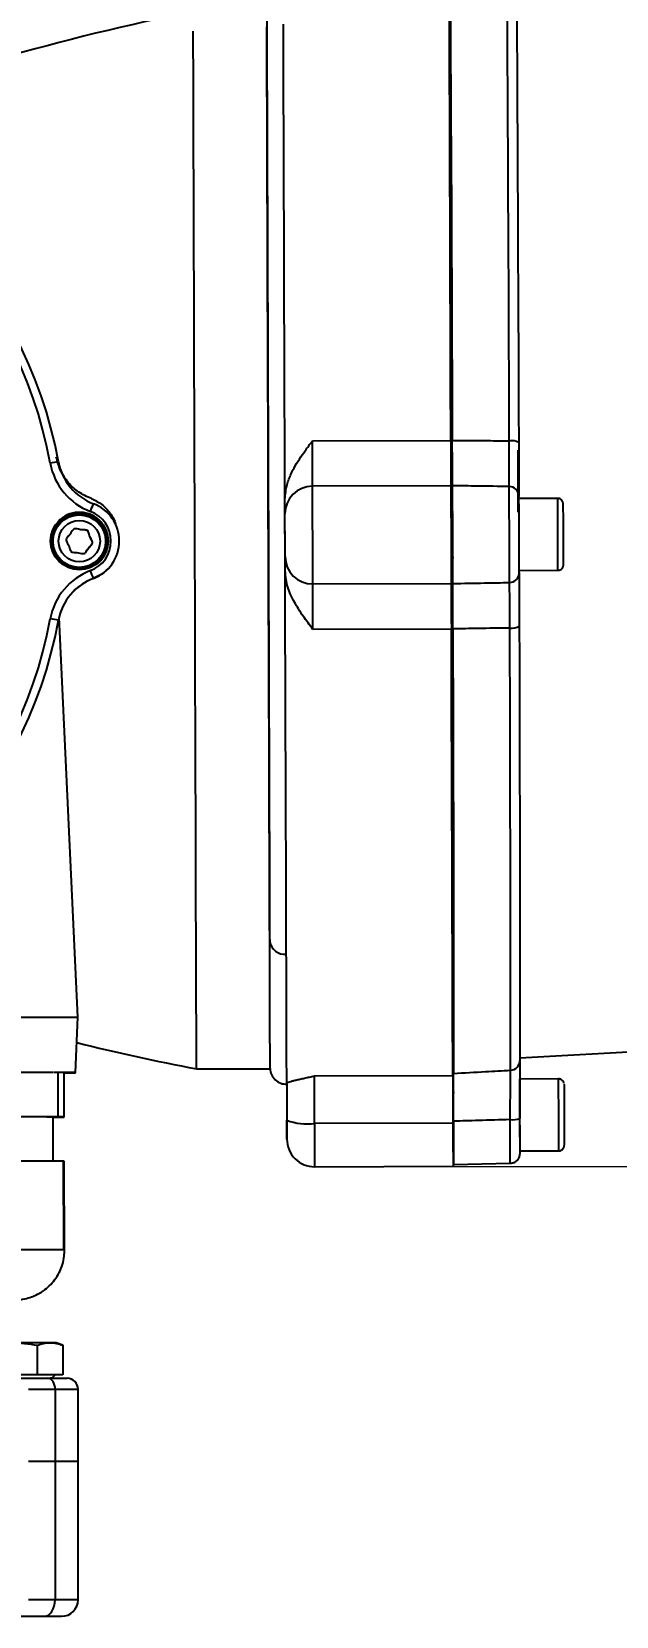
# Model space of a CAD drawing. Header units: millimetres. Extents: x 2301 to 4250, y 838 to 2217.
# Drawn here: x 3677.6 to 3783.2, y 1747 to 2033.2 of the extents above; entities that cross this region are included whole.
import ezdxf

# ---------------------------------------------------------------- set-up
doc = ezdxf.new("R2010")
doc.units = ezdxf.units.MM
doc.layers.add('标注', color=3, linetype='Continuous', lineweight=13)
doc.styles.add('SLDTEXTSTYLE1', font='txt.shx', dxfattribs={"width": 0.7, "bigfont": 'gbcbig.shx'})
doc.dimstyles.new('SLDDIMSTYLE12$0', dxfattribs={"dimtxt": 12, "dimasz": 10, "dimexe": 0, "dimexo": 0.0625, "dimgap": 0.875, "dimtad": 1, "dimdec": 1, "dimlfac": 1.8, "dimrnd": 1e-09, "dimzin": 12, "dimdsep": 46, "dimtxsty": 'SLDTEXTSTYLE1', "dimcen": 0.09, "dimdle": 8.16, "dimclrd": 3, "dimclre": 3, "dimadec": 0, "dimazin": 3, "dimtfac": 1, "dimtdec": 1, "dimtofl": 0, "dimtmove": 0, "dimatfit": 3, "dimfxl": 0, "dimfrac": 2, "dimtolj": 1, "dimlwd": 5, "dimlwe": 5, "dimarcsym": 0})

# ---------------------------------------------------------------- blocks, each defined once
blk = doc.blocks.new('*D60')
at = {"layer": 'Defpoints', "color": 0, "transparency": 16777216}
for p in [(3763.37, 2056.24), (3753.74, 1828.21), (3955.17, 1828.21)]:
    blk.add_point(p, dxfattribs=at)
at = {"layer": '标注', "color": 3, "lineweight": 5, "transparency": 16777216}
blk.add_line((3763.43, 2056.24), (3955.17, 2056.24), dxfattribs=at)
at = {"layer": '标注', "color": 3, "linetype": 'Continuous', "lineweight": 5, "transparency": 16777216}
for p, q in [((3955.17, 2046.24), (3955.17, 1838.21)), ((3753.81, 1828.21), (3955.17, 1828.21))]:
    blk.add_line(p, q, dxfattribs=at)
at = {"layer": '标注', "color": 3, "transparency": 16777216}
for points in [[(3953.51, 2046.24), (3956.84, 2046.24), (3955.17, 2056.24)], [(3953.51, 1838.21), (3956.84, 1838.21), (3955.17, 1828.21)]]:
    blk.add_solid(points, dxfattribs=at)
at = {"layer": '标注', "color": 0, "transparency": 16777216, "insert": (3949.3, 1942.22), "char_height": 10, "attachment_point": 5, "rotation": 90, "style": 'SLDTEXTSTYLE1'}
blk.add_mtext('\\A1;230', dxfattribs=at)

msp = doc.modelspace()

# ---------------------------------------------------------------- linework, layer by layer
at = {"color": 7, "linetype": 'Continuous', "lineweight": 25}
for p, q in [((3728.331, 1959.298), (3753.331, 1959.376)), ((3765.526, 1946.398), (3765.491, 1957.633)), ((3753.357, 1951.192), (3728.357, 1951.113)), ((3772.653, 1948.921), (3765.657, 1948.899)), ((3753.664, 1946.361), (3753.372, 1946.36)), ((3684.437, 1942.291), (3684.103, 1941.915)), ((3684.441, 1942.288), (3684.444, 1942.291)), ((3688.007, 1940.086), (3688.004, 1940.082)), ((3688.285, 1940.411), (3688.046, 1940.052)), ((3753.397, 1938.36), (3753.689, 1938.361)), ((3691.546, 1936.338), (3691.57, 1936.363)), ((3765.698, 1935.899), (3772.694, 1935.921)), ((3688.774, 1934.466), (3688.751, 1934.441)), ((3728.412, 1933.455), (3753.412, 1933.533)), ((3685.943, 1855.184), (3682.561, 1927.417)), ((3753.438, 1925.317), (3728.438, 1925.238)), ((3685.538, 1845.182), (3685.943, 1855.184)), ((3765.823, 1847.872), (3917.019, 1856.273)), ((3681.43, 1845.193), (3664.533, 1845.158)), ((3682.386, 1845.195), (3681.55, 1845.193)), ((3682.412, 1837.195), (3682.386, 1845.195)), ((3683.485, 1837.195), (3683.46, 1845.195)), ((3707.393, 1845.857), (3720.688, 1845.898)), ((3728.692, 1844.593), (3753.692, 1844.672)), ((3772.802, 1844.055), (3765.802, 1844.033)), ((3753.813, 1841.495), (3753.702, 1841.495)), ((3682.412, 1837.195), (3664.558, 1837.158)), ((3681.51, 1829.193), (3681.485, 1837.169)), ((3681.485, 1837.146), (3682.412, 1837.149)), ((3683.485, 1837.156), (3683.485, 1837.195)), ((3753.719, 1836.062), (3728.719, 1835.983)), ((3753.727, 1833.495), (3753.838, 1833.495)), ((3683.346, 1829.197), (3663.674, 1829.157)), ((3683.396, 1813.197), (3683.346, 1829.197)), ((3683.56, 1813.197), (3683.51, 1829.197)), ((3765.847, 1831.033), (3772.843, 1831.055)), ((3728.743, 1828.185), (3753.743, 1828.264)), ((3753.851, 1828.605), (3764.082, 1828.816)), ((3683.396, 1813.197), (3673.56, 1813.177)), ((3683.56, 1813.176), (3683.56, 1813.197)), ((3680.939, 1796.38), (3674.011, 1796.38)), ((3678.63, 1795.929), (3678.63, 1790.58)), ((3682.011, 1796.38), (3680.939, 1796.38)), ((3683.248, 1795.929), (3682.011, 1796.38)), ((3683.248, 1795.929), (3683.248, 1790.58)), ((3678.63, 1790.58), (3669.392, 1790.58)), ((3683.248, 1790.58), (3678.63, 1790.58)), ((3681.246, 1789.98), (3681.006, 1789.98)), ((3681.246, 1789.98), (3681.846, 1790.58)), ((3677.052, 1787.98), (3681.855, 1787.98)), ((3681.855, 1787.98), (3681.855, 1774.98)), ((3681.855, 1787.98), (3686.011, 1787.98)), ((3686.011, 1774.98), (3686.011, 1787.98)), ((3677.052, 1774.98), (3681.855, 1774.98)), ((3681.855, 1774.98), (3681.855, 1749.98)), ((3681.855, 1774.98), (3686.011, 1774.98)), ((3686.011, 1749.98), (3686.011, 1774.98)), ((3681.855, 1749.98), (3677.052, 1749.98)), ((3686.011, 1749.98), (3681.855, 1749.98))]:
    msp.add_line(p, q, dxfattribs=at)
at = {"color": 7, "linetype": 'Continuous', "lineweight": 25, "flags": 128}
for points in [[(3753.216, 2039.892), (3753.23, 2038.66), (3753.245, 2037.067), (3753.261, 2035.12), (3753.278, 2032.826), (3753.296, 2030.193), (3753.314, 2027.231), (3753.333, 2023.951), (3753.353, 2020.367), (3753.373, 2016.49), (3753.394, 2012.336), (3753.415, 2007.92), (3753.436, 2003.259), (3753.457, 1998.37), (3753.479, 1993.271), (3753.501, 1987.983), (3753.522, 1982.523), (3753.544, 1976.914), (3753.565, 1971.176), (3753.586, 1965.33), (3753.607, 1959.399)], [(3763.901, 1959.31), (3763.88, 1965.212), (3763.859, 1971.029), (3763.838, 1976.74), (3763.816, 1982.321), (3763.795, 1987.754), (3763.773, 1993.017), (3763.752, 1998.09), (3763.73, 2002.955), (3763.709, 2007.593), (3763.688, 2011.987), (3763.668, 2016.12), (3763.648, 2019.978), (3763.628, 2023.544), (3763.609, 2026.807), (3763.591, 2029.753), (3763.573, 2032.372), (3763.557, 2034.654), (3763.541, 2036.591), (3763.526, 2038.174), (3763.512, 2039.398)], [(3765.222, 2037.633), (3765.236, 2036.431), (3765.251, 2034.877), (3765.267, 2032.976), (3765.283, 2030.736), (3765.3, 2028.165), (3765.318, 2025.272), (3765.337, 2022.069), (3765.356, 2018.568), (3765.376, 2014.781), (3765.396, 2010.723), (3765.416, 2006.409), (3765.437, 2001.856), (3765.458, 1997.08), (3765.479, 1992.099), (3765.501, 1986.933), (3765.522, 1981.6), (3765.543, 1976.12), (3765.564, 1970.514), (3765.584, 1964.803), (3765.605, 1959.009)], [(3707.393, 1845.857), (3707.393, 1845.857), (3707.393, 1846.045), (3707.391, 1846.588), (3707.388, 1847.484), (3707.384, 1848.729), (3707.379, 1850.318), (3707.373, 1852.246), (3707.366, 1854.505), (3707.358, 1857.087), (3707.349, 1859.983), (3707.339, 1863.181), (3707.328, 1866.67), (3707.316, 1870.437), (3707.303, 1874.468), (3707.29, 1878.747), (3707.276, 1883.259), (3707.261, 1887.987), (3707.245, 1892.914), (3707.229, 1898.021), (3707.213, 1903.289), (3707.196, 1908.699), (3707.178, 1914.23), (3707.16, 1919.862), (3707.143, 1925.573), (3707.124, 1931.344), (3707.106, 1937.151), (3707.088, 1942.975), (3707.069, 1948.792), (3707.051, 1954.581), (3707.033, 1960.321), (3707.015, 1965.991), (3706.998, 1971.568), (3706.981, 1977.034), (3706.964, 1982.366), (3706.947, 1987.546), (3706.932, 1992.554), (3706.916, 1997.372), (3706.902, 2001.981), (3706.888, 2006.364), (3706.875, 2010.506), (3706.863, 2014.39), (3706.851, 2018.003), (3706.841, 2021.33), (3706.831, 2024.36), (3706.823, 2027.081), (3706.815, 2029.483), (3706.809, 2031.557), (3706.803, 2033.295)], [(3720.615, 1868.87), (3720.603, 1872.784), (3720.59, 1876.952), (3720.576, 1881.359), (3720.562, 1885.988), (3720.546, 1890.822), (3720.531, 1895.844), (3720.514, 1901.034), (3720.497, 1906.374), (3720.48, 1911.843), (3720.463, 1917.422), (3720.445, 1923.089), (3720.427, 1928.825), (3720.409, 1934.607), (3720.39, 1940.414), (3720.372, 1946.224), (3720.354, 1952.017), (3720.336, 1957.77), (3720.318, 1963.463), (3720.3, 1969.074), (3720.283, 1974.582), (3720.266, 1979.967), (3720.249, 1985.209), (3720.233, 1990.289), (3720.218, 1995.187), (3720.203, 1999.887), (3720.189, 2004.369), (3720.176, 2008.618), (3720.163, 2012.618), (3720.151, 2016.354), (3720.14, 2019.813), (3720.13, 2022.98), (3720.121, 2025.846), (3720.113, 2028.398), (3720.106, 2030.628), (3720.1, 2032.528), (3720.095, 2034.09)], [(3723.364, 1948.705), (3723.346, 1954.617), (3723.327, 1960.485), (3723.309, 1966.286), (3723.291, 1972), (3723.273, 1977.606), (3723.256, 1983.085), (3723.239, 1988.415), (3723.223, 1993.579), (3723.207, 1998.557), (3723.192, 2003.332), (3723.178, 2007.886), (3723.164, 2012.203), (3723.151, 2016.268), (3723.139, 2020.066), (3723.128, 2023.582), (3723.118, 2026.805), (3723.109, 2029.723), (3723.101, 2032.326), (3723.094, 2034.603)], [(3728.357, 1951.113), (3728.356, 1951.434), (3728.354, 1951.998), (3728.351, 1952.789), (3728.348, 1953.789), (3728.345, 1954.971), (3728.34, 1956.306), (3728.336, 1957.76), (3728.331, 1959.298)], [(3728.412, 1933.455), (3728.411, 1933.875), (3728.409, 1934.651), (3728.405, 1935.752), (3728.401, 1937.13), (3728.396, 1938.727), (3728.39, 1940.474), (3728.384, 1942.299), (3728.379, 1944.122), (3728.373, 1945.868), (3728.368, 1947.461), (3728.364, 1948.834), (3728.36, 1949.929), (3728.358, 1950.7), (3728.357, 1951.113)], [(3723.405, 1935.804), (3723.4, 1937.415), (3723.395, 1939.028), (3723.39, 1940.641), (3723.385, 1942.255), (3723.379, 1943.868), (3723.374, 1945.482), (3723.369, 1947.094), (3723.364, 1948.705)], [(3753.687, 1938.111), (3753.689, 1938.298), (3753.689, 1938.846), (3753.688, 1939.707), (3753.685, 1940.803), (3753.682, 1942.038), (3753.678, 1943.301), (3753.673, 1944.481), (3753.669, 1945.473), (3753.665, 1946.188), (3753.662, 1946.563), (3753.659, 1946.564), (3753.659, 1946.361)], [(3753.684, 1938.361), (3753.684, 1938.301), (3753.687, 1938.111)], [(3691.546, 1936.338), (3690.294, 1935.245), (3688.751, 1934.441)], [(3723.623, 1866.593), (3723.61, 1870.695), (3723.596, 1875.07), (3723.581, 1879.701), (3723.566, 1884.57), (3723.55, 1889.659), (3723.533, 1894.948), (3723.516, 1900.417), (3723.498, 1906.045), (3723.48, 1911.811), (3723.462, 1917.693), (3723.443, 1923.667), (3723.424, 1929.712), (3723.405, 1935.804)], [(3728.438, 1925.238), (3728.433, 1926.777), (3728.429, 1928.233), (3728.424, 1929.572), (3728.421, 1930.758), (3728.418, 1931.762), (3728.415, 1932.559), (3728.413, 1933.128), (3728.412, 1933.455)], [(3753.692, 1844.672), (3753.688, 1845.908), (3753.683, 1847.506), (3753.677, 1849.458), (3753.669, 1851.758), (3753.661, 1854.398), (3753.652, 1857.366), (3753.641, 1860.653), (3753.63, 1864.245), (3753.618, 1868.13), (3753.605, 1872.292), (3753.591, 1876.716), (3753.576, 1881.386), (3753.561, 1886.283), (3753.545, 1891.39), (3753.528, 1896.688), (3753.511, 1902.156), (3753.493, 1907.775), (3753.475, 1913.522), (3753.457, 1919.377), (3753.438, 1925.317)], [(3753.714, 1925.343), (3753.731, 1919.414), (3753.746, 1913.573), (3753.761, 1907.839), (3753.775, 1902.236), (3753.787, 1896.783), (3753.799, 1891.502), (3753.809, 1886.412), (3753.818, 1881.532), (3753.826, 1876.881), (3753.833, 1872.476), (3753.839, 1868.333), (3753.843, 1864.468), (3753.846, 1860.896), (3753.847, 1857.629), (3753.847, 1854.681), (3753.846, 1852.062), (3753.844, 1849.781), (3753.84, 1847.849), (3753.835, 1846.271), (3753.828, 1845.054)], [(3764.121, 1845.613), (3764.127, 1846.822), (3764.132, 1848.391), (3764.136, 1850.313), (3764.138, 1852.58), (3764.139, 1855.185), (3764.139, 1858.118), (3764.138, 1861.368), (3764.135, 1864.922), (3764.131, 1868.768), (3764.125, 1872.89), (3764.119, 1877.273), (3764.111, 1881.902), (3764.102, 1886.758), (3764.091, 1891.823), (3764.08, 1897.078), (3764.067, 1902.504), (3764.054, 1908.08), (3764.039, 1913.785), (3764.024, 1919.598), (3764.007, 1925.497)], [(3765.709, 1925.814), (3765.725, 1920.023), (3765.74, 1914.316), (3765.755, 1908.715), (3765.768, 1903.241), (3765.78, 1897.914), (3765.792, 1892.755), (3765.802, 1887.782), (3765.811, 1883.015), (3765.818, 1878.471), (3765.825, 1874.168), (3765.83, 1870.121), (3765.834, 1866.346), (3765.837, 1862.857), (3765.839, 1859.666), (3765.839, 1856.787), (3765.838, 1854.229), (3765.835, 1852.003), (3765.832, 1850.117), (3765.827, 1848.577), (3765.82, 1847.389)], [(3642.516, 1855.059), (3643.484, 1855.067), (3644.777, 1855.076), (3646.376, 1855.085), (3648.254, 1855.095), (3650.382, 1855.105), (3652.725, 1855.115), (3655.246, 1855.125), (3657.904, 1855.136), (3660.656, 1855.145), (3663.458, 1855.155), (3666.265, 1855.163), (3669.032, 1855.171), (3671.715, 1855.178), (3674.27, 1855.184), (3676.656, 1855.188), (3678.835, 1855.192), (3680.772, 1855.194), (3682.436, 1855.195), (3683.8, 1855.195), (3684.842, 1855.193), (3685.546, 1855.19), (3685.899, 1855.186), (3685.943, 1855.184)], [(3728.719, 1835.983), (3728.714, 1837.539), (3728.709, 1839.024), (3728.705, 1840.401), (3728.701, 1841.635), (3728.698, 1842.696), (3728.695, 1843.556), (3728.693, 1844.193), (3728.692, 1844.593)], [(3765.843, 1831.033), (3765.845, 1831.204), (3765.846, 1831.715), (3765.846, 1832.541), (3765.844, 1833.635), (3765.841, 1834.94), (3765.837, 1836.384), (3765.833, 1837.891), (3765.828, 1839.378), (3765.822, 1840.765), (3765.817, 1841.979), (3765.812, 1842.953), (3765.807, 1843.634), (3765.804, 1843.987), (3765.801, 1843.991), (3765.8, 1843.648), (3765.8, 1842.975), (3765.801, 1842.009), (3765.801, 1841.776)], [(3723.696, 1843.069), (3723.696, 1843.069), (3723.696, 1843.086), (3723.696, 1843.128), (3723.696, 1843.197), (3723.696, 1843.292)], [(3753.836, 1833.245), (3753.838, 1833.433), (3753.838, 1833.981), (3753.837, 1834.841), (3753.835, 1835.938), (3753.831, 1837.172), (3753.827, 1838.436), (3753.822, 1839.616), (3753.818, 1840.607), (3753.814, 1841.322), (3753.811, 1841.697), (3753.809, 1841.699), (3753.808, 1841.495)], [(3773.805, 1843.058), (3773.805, 1843.058), (3773.808, 1842.866), (3773.812, 1842.313), (3773.817, 1841.435), (3773.822, 1840.293), (3773.827, 1838.965), (3773.832, 1837.541), (3773.836, 1836.118), (3773.84, 1834.793), (3773.842, 1833.657), (3773.842, 1832.787), (3773.842, 1832.241), (3773.84, 1832.062)], [(3728.719, 1835.983), (3728.724, 1834.197), (3728.73, 1832.533), (3728.734, 1831.062), (3728.738, 1829.847), (3728.741, 1828.94), (3728.743, 1828.378), (3728.743, 1828.185), (3728.743, 1828.185)], [(3753.841, 1836.414), (3753.846, 1834.622), (3753.85, 1832.953), (3753.853, 1831.478), (3753.854, 1830.261), (3753.855, 1829.353), (3753.853, 1828.793), (3753.851, 1828.605), (3753.847, 1828.797), (3753.842, 1829.362), (3753.837, 1830.274), (3753.83, 1831.495), (3753.824, 1832.972), (3753.822, 1833.495)], [(3753.833, 1833.495), (3753.833, 1833.436), (3753.836, 1833.245)], [(3683.51, 1829.197), (3683.49, 1829.197), (3683.469, 1829.197), (3683.449, 1829.197), (3683.429, 1829.197), (3683.408, 1829.197), (3683.387, 1829.197), (3683.367, 1829.197), (3683.346, 1829.197)], [(3683.56, 1813.197), (3683.54, 1813.197), (3683.52, 1813.197), (3683.499, 1813.197), (3683.479, 1813.197), (3683.458, 1813.197), (3683.438, 1813.197), (3683.417, 1813.197), (3683.396, 1813.197)], [(3681.855, 1787.98), (3681.83, 1788.37), (3681.756, 1788.745), (3681.635, 1789.091), (3681.472, 1789.394), (3681.274, 1789.643), (3681.048, 1789.827), (3680.803, 1789.941), (3680.548, 1789.98)], [(3679.894, 1746.98), (3680.277, 1747.037), (3680.645, 1747.208), (3680.984, 1747.485), (3681.281, 1747.858), (3681.525, 1748.313), (3681.706, 1748.832), (3681.818, 1749.394), (3681.855, 1749.98)]]:
    msp.add_lwpolyline(points, dxfattribs=at)
at = {"color": 7, "linetype": 'Continuous', "lineweight": 25}
for centre, radius in [((3686.245, 1941.209), 5.2), ((3686.219, 1941.181), 5), ((3686.224, 1941.187), 4.739), ((3686.225, 1941.188), 3.742)]:
    msp.add_circle(centre, radius, dxfattribs=at)
for centre, radius, start, end in [((3787.883, 1628.042), 416.745, 101.22027, 111.15509), ((3603.744, 1941.209), 78.5, 10.30621, 79.69381), ((3603.742, 1941.206), 80, 10.30621, 79.69381), ((3764.307, 1956.639), 2.701, 61.29136, 98.64725), ((3724.378, 1718.68), 240.522, 100.03886, 100.39546), ((3692.293, 1957.311), 11.5, 190.30623, 249.41324), ((3692.29, 1957.308), 10, 190.30623, 249.41324), ((3728.353, 1946.132), 4.981, 89.95996, 179.95822), ((1415.147, 1935.011), 2338.557, 359.963814, 0.396284), ((1559.547, 1935.465), 2204.388, 359.954608, 0.40549), ((3763.858, 1949.27), 1.795, 0.29599, 89.31394), ((1973.518, 1936.766), 1792.179, 359.96004, 0.400058), ((3686.236, 1941.2), 5.2, 317.72621, 137.72594), ((3318.608, 2085.787), 394.997, 339.35888, 339.57594), ((3686.245, 1941.209), 5.7, 290.58679, 69.4134), ((3686.242, 1941.207), 7.2, 290.58678, 69.4134), ((3001.868, 1941.916), 770.817, 0.036022, 0.520696), ((2048.401, 1937.648), 1725.289, 0.158018, 0.319112), ((2725.138, 1937.673), 1047.557, 359.904172, 0.258571), ((2374.61, 1937.114), 1399.083, 0.006511, 0.216759), ((3728.376, 1938.434), 4.98, 180.41624, 270.41429), ((3692.293, 1925.108), 11.5, 110.58662, 169.69398), ((3532.815, 1877.09), 166.178, 20.19819, 20.71597), ((3763.901, 1935.514), 1.796, 271.05348, 0.07083), ((3692.29, 1925.105), 10, 110.58662, 169.69398), ((3692.267, 1925.08), 10, 110.58662, 137.72607), ((3603.745, 1941.209), 78.5, 280.30599, 349.69399), ((3603.742, 1941.206), 80, 280.30599, 349.69399), ((3650.448, 1757.172), 172.713, 79.32137, 79.81831), ((3764.396, 1928.138), 2.67, 261.62126, 299.45617), ((3723.3, 1869.291), 2.717, 188.90039, 276.81746), ((3785.909, 2255.139), 416.745, 256.09466, 259.14045), ((3764.036, 1847.396), 1.785, 272.72918, 359.80341), ((3682.764, 351.518), 1493.678, 89.973304, 90.014472), ((2394.926, 1833.226), 1377.919, 359.909741, 0.450299), ((2917.19, 1834.867), 848.646, 359.909962, 0.450078), ((3675.312, -390.681), 2227.858, 89.841239, 90.304162), ((3682.789, 343.518), 1493.678, 89.973304, 90.014472), ((3673.385, 3330.846), 1493.723, 270.346246, 270.387413), ((3727.455, 1846.54), 10.632, 249.41724, 276.8281), ((3764.49, 1841.432), 4.75, 264.94464, 286.46769), ((2487.014, 1831.157), 1277.07, 359.894967, 0.24873), ((2320.351, 1831.388), 1445.496, 359.981236, 0.217594), ((3728.728, 1833.185), 5, 180.18036, 270.18036), ((3678.453, 808.968), 1004.221, 89.708612, 90.279164), ((3684.011, 1787.98), 2, 0, 90), ((3683.011, 1749.98), 3, 270, 0)]:
    msp.add_arc(centre, radius, start, end, dxfattribs=at)
for points, knots in [([(3720.083, 2038.059), (3720.083, 2037.977), (3720.083, 2037.811), (3720.088, 2036.378), (3720.095, 2034.029), (3720.106, 2030.659), (3720.12, 2026.297), (3720.137, 2020.997), (3720.156, 2014.835), (3720.178, 2007.908), (3720.202, 2000.362), (3720.227, 1992.333), (3720.253, 1983.963), (3720.281, 1975.286), (3720.309, 1966.292), (3720.338, 1956.955), (3720.369, 1947.281), (3720.4, 1937.396), (3720.431, 1927.442), (3720.462, 1917.607), (3720.492, 1908.038), (3720.521, 1898.878), (3720.548, 1890.286), (3720.573, 1882.377), (3720.596, 1875.165), (3720.609, 1870.956), (3720.615, 1868.87)], [0, 0, 0, 0, 0.03995482, 0.08064697, 0.12202754, 0.16441326, 0.2070901, 0.25, 0.29290784, 0.33558471, 0.37797245, 0.41935105, 0.4600437, 0.5, 0.53995431, 0.58064697, 0.62202754, 0.66441326, 0.7070901, 0.75, 0.79290784, 0.83558471, 0.87797245, 0.91935105, 0.9600442, 1, 1, 1, 1]), ([(3723.364, 1948.705), (3723.446, 1949.626), (3723.558, 1950.885), (3724.089, 1952.409), (3724.501, 1953.394), (3725.117, 1954.612), (3725.957, 1956.002), (3727.086, 1957.63), (3727.892, 1958.709), (3728.331, 1959.298)], [0, 0, 0, 0, 0.2309075, 0.3156551, 0.4051151, 0.4997308, 0.6595094, 0.8142552, 1, 1, 1, 1]), ([(3753.648, 1951.185), (3753.645, 1951.413), (3753.64, 1951.868), (3753.63, 1953.75), (3753.618, 1956.297), (3753.611, 1958.364), (3753.607, 1959.399)], [0, 0, 0, 0, 0.2500652, 0.4994456, 0.7493864, 1, 1, 1, 1]), ([(3753.607, 1959.399), (3755.529, 1959.383), (3758.96, 1959.355), (3762.391, 1959.324), (3763.901, 1959.31)], [0, 0, 0, 0, 0.56, 1, 1, 1, 1]), ([(3763.879, 1951.066), (3763.886, 1951.272), (3763.9, 1951.683), (3763.91, 1953.561), (3763.912, 1956.145), (3763.904, 1958.255), (3763.901, 1959.31)], [0, 0, 0, 0, 0.24985559, 0.49966981, 0.74971105, 1, 1, 1, 1]), ([(3765.605, 1959.009), (3765.608, 1958.074), (3765.615, 1956.21), (3765.625, 1953.725), (3765.635, 1951.561), (3765.646, 1949.882), (3765.651, 1949.481), (3765.653, 1949.28)], [0, 0, 0, 0, 0.1872812, 0.3736777, 0.5607984, 0.7799545, 1, 1, 1, 1]), ([(3763.879, 1951.066), (3761.969, 1951.088), (3758.559, 1951.129), (3755.148, 1951.168), (3753.648, 1951.185)], [0, 0, 0, 0, 0.56, 1, 1, 1, 1]), ([(3688.395, 1948.865), (3689.058, 1948.552), (3690.384, 1947.927), (3691.833, 1946.281), (3692.648, 1944.971), (3692.76, 1944.223), (3692.765, 1944.191)], [0, 0, 0, 0, 0.32853232, 0.65706464, 0.98559696, 1, 1, 1, 1]), ([(3773.663, 1947.255), (3773.663, 1947.265), (3773.661, 1947.528), (3773.66, 1947.723), (3773.658, 1947.884), (3773.657, 1947.929), (3773.656, 1947.957), (3773.655, 1947.985), (3773.652, 1948.023), (3773.64, 1948.114), (3773.597, 1948.286), (3773.478, 1948.516), (3773.26, 1948.739), (3772.972, 1948.896), (3772.757, 1948.906), (3772.656, 1948.911)], [0, 0, 0, 0, 0.0123078, 0.3316854, 0.4924305, 0.5758181, 0.6127656, 0.630515, 0.6433524, 0.6588883, 0.7041664, 0.7693524, 0.8453876, 0.9275678, 1, 1, 1, 1]), ([(3723.397, 1938.398), (3723.396, 1938.502), (3723.396, 1938.717), (3723.393, 1939.639), (3723.389, 1940.88), (3723.384, 1942.274), (3723.38, 1943.667), (3723.376, 1944.905), (3723.373, 1945.823), (3723.373, 1946.034), (3723.372, 1946.136)], [0, 0, 0, 0, 0.1208327, 0.25, 0.3791673, 0.5, 0.6208327, 0.75, 0.8791673, 1, 1, 1, 1]), ([(3684.58, 1942.453), (3684.734, 1942.737), (3684.919, 1943.077), (3685.246, 1943.387), (3685.506, 1943.468), (3686.082, 1943.338), (3686.722, 1943.206), (3687.343, 1943.223), (3687.678, 1943.135), (3687.85, 1942.9), (3687.961, 1942.589), (3688.082, 1942.05), (3688.382, 1941.532), (3688.613, 1941.078), (3688.601, 1940.808), (3688.39, 1940.408), (3687.794, 1939.983), (3687.536, 1939.297), (3687.204, 1938.991), (3686.946, 1938.909), (3686.369, 1939.039), (3685.729, 1939.171), (3685.107, 1939.154), (3684.773, 1939.242), (3684.601, 1939.477), (3684.49, 1939.787), (3684.369, 1940.327), (3684.069, 1940.845), (3683.838, 1941.298), (3683.849, 1941.569), (3684.065, 1941.966), (3684.346, 1942.231), (3684.58, 1942.453)], [0, 0, 0, 0, 0.0662649, 0.0793317, 0.0917493, 0.1205736, 0.1985399, 0.2267612, 0.2498448, 0.2658901, 0.2845053, 0.318085, 0.3794264, 0.4082507, 0.4206683, 0.4337351, 0.5, 0.5662649, 0.5793317, 0.5917493, 0.6205736, 0.6985399, 0.7267612, 0.7498448, 0.7658901, 0.7845053, 0.818085, 0.8794264, 0.9082507, 0.9206683, 0.9337351, 1, 1, 1, 1]), ([(3688.341, 1940.454), (3688.4, 1940.513), (3688.503, 1940.616), (3688.597, 1940.804), (3688.611, 1941.074), (3688.336, 1941.599), (3688.044, 1942.183), (3687.901, 1942.788), (3687.73, 1943.089), (3687.459, 1943.194), (3687.13, 1943.222), (3686.577, 1943.201), (3686.002, 1943.356), (3685.5, 1943.466), (3685.247, 1943.38), (3685.143, 1943.303), (3685.108, 1943.25), (3685.107, 1943.25)], [0, 0, 0, 0, 0.04429333, 0.07827029, 0.11055916, 0.1855092, 0.38824072, 0.46162299, 0.52164604, 0.56336762, 0.6117717, 0.69908709, 0.8585898, 0.93353984, 0.96582871, 0.99980567, 1, 1, 1, 1]), ([(3687.337, 1939.12), (3687.499, 1939.398), (3687.697, 1939.737), (3687.96, 1940.026), (3688.007, 1940.078)], [0, 0, 0, 0, 0.81947116, 1, 1, 1, 1]), ([(3728.438, 1925.238), (3728.139, 1925.632), (3727.542, 1926.421), (3726.649, 1927.646), (3725.819, 1928.881), (3725.044, 1930.177), (3724.398, 1931.484), (3723.662, 1933.337), (3723.508, 1934.809), (3723.405, 1935.804)], [0, 0, 0, 0, 0.1251411, 0.2502768, 0.3829569, 0.5005777, 0.6305839, 0.7503305, 1, 1, 1, 1]), ([(3765.696, 1935.516), (3765.695, 1935.359), (3765.693, 1935.046), (3765.693, 1933.728), (3765.695, 1931.764), (3765.7, 1929.097), (3765.706, 1926.91), (3765.709, 1925.814)], [0, 0, 0, 0, 0.1872716, 0.3736538, 0.5608014, 0.7799695, 1, 1, 1, 1]), ([(3772.699, 1935.935), (3772.779, 1935.936), (3772.967, 1935.937), (3773.221, 1936.058), (3773.427, 1936.229), (3773.559, 1936.41), (3773.635, 1936.576), (3773.671, 1936.709), (3773.684, 1936.798), (3773.688, 1936.843), (3773.69, 1936.868), (3773.691, 1936.891), (3773.692, 1936.926), (3773.692, 1936.989), (3773.693, 1937.161), (3773.693, 1937.281)], [0, 0, 0, 0, 0.0709183, 0.1654865, 0.2428261, 0.308233, 0.3625455, 0.4051173, 0.4307884, 0.4454799, 0.4584689, 0.4776437, 0.5178876, 0.6635314, 1, 1, 1, 1]), ([(3753.714, 1925.343), (3753.711, 1926.375), (3753.706, 1928.436), (3753.701, 1930.977), (3753.7, 1932.856), (3753.702, 1933.308), (3753.703, 1933.534)], [0, 0, 0, 0, 0.2500466, 0.4994486, 0.7493959, 1, 1, 1, 1]), ([(3753.703, 1933.534), (3755.613, 1933.568), (3759.023, 1933.629), (3762.433, 1933.691), (3763.934, 1933.719)], [0, 0, 0, 0, 0.56, 1, 1, 1, 1]), ([(3764.007, 1925.497), (3764.004, 1926.55), (3763.998, 1928.655), (3763.98, 1931.233), (3763.958, 1933.107), (3763.942, 1933.515), (3763.934, 1933.719)], [0, 0, 0, 0, 0.24974351, 0.4995348, 0.74962295, 1, 1, 1, 1]), ([(3764.007, 1925.497), (3762.086, 1925.468), (3758.655, 1925.415), (3755.224, 1925.365), (3753.714, 1925.343)], [0, 0, 0, 0, 0.56, 1, 1, 1, 1]), ([(3720.688, 1845.903), (3720.688, 1845.901), (3720.688, 1845.85), (3720.687, 1846.059), (3720.685, 1846.608), (3720.682, 1847.575), (3720.678, 1848.918), (3720.672, 1850.82), (3720.664, 1853.409), (3720.653, 1856.848), (3720.64, 1860.936), (3720.628, 1865.01), (3720.619, 1867.809), (3720.615, 1868.87)], [0, 0, 0, 0, 0.0026523, 0.0914216, 0.1803675, 0.2693134, 0.3597118, 0.4501102, 0.5674593, 0.6848084, 0.8055667, 0.9263251, 1, 1, 1, 1]), ([(3723.692, 1843.072), (3723.692, 1843.071), (3723.692, 1843.063), (3723.692, 1843.083), (3723.692, 1843.119), (3723.692, 1843.184), (3723.692, 1843.273), (3723.692, 1843.386), (3723.692, 1843.523), (3723.691, 1843.927), (3723.689, 1844.843), (3723.683, 1846.711), (3723.675, 1849.478), (3723.663, 1853.607), (3723.645, 1859.396), (3723.63, 1864.194), (3723.623, 1866.593)], [0, 0, 0, 0, 0.0026187, 0.0249684, 0.0473181, 0.0696678, 0.0920175, 0.1143672, 0.1367169, 0.1590665, 0.2819526, 0.3916792, 0.5014056, 0.667604, 0.8338021, 1, 1, 1, 1]), ([(3765.82, 1847.389), (3765.819, 1847.158), (3765.818, 1846.696), (3765.818, 1845.174), (3765.821, 1843.029), (3765.827, 1840.218), (3765.833, 1837.992), (3765.837, 1836.877)], [0, 0, 0, 0, 0.1872812, 0.3736777, 0.5607984, 0.7799545, 1, 1, 1, 1]), ([(3681.43, 1845.193), (3680.71, 1845.193), (3679.13, 1845.192), (3675.945, 1845.186), (3672.176, 1845.178), (3668.718, 1845.17), (3666.543, 1845.163), (3665.788, 1845.161)], [0, 0, 0, 0, 0.19127152, 0.42023311, 0.64919471, 0.8781563, 1, 1, 1, 1]), ([(3683.46, 1845.159), (3683.605, 1845.16), (3684.439, 1845.165), (3685.214, 1845.173), (3685.699, 1845.183), (3685.214, 1845.189), (3684.439, 1845.193), (3683.605, 1845.193), (3683.46, 1845.193)], [0, 0, 0, 0, 0.0476972, 0.2738471, 0.499997, 0.7261468, 0.9522967, 1, 1, 1, 1]), ([(3720.686, 1845.925), (3720.743, 1845.56), (3720.862, 1844.802), (3721.566, 1843.843), (3722.561, 1843.187), (3723.326, 1843.108), (3723.694, 1843.069)], [0, 0, 0, 0, 0.2403735, 0.4995743, 0.7590162, 1, 1, 1, 1]), ([(3723.696, 1843.292), (3723.72, 1843.326), (3723.771, 1843.398), (3724.138, 1843.529), (3724.669, 1843.678), (3725.317, 1843.834), (3726.085, 1844.008), (3726.91, 1844.189), (3727.799, 1844.385), (3728.394, 1844.524), (3728.692, 1844.593)], [0, 0, 0, 0, 0.1208142, 0.2501571, 0.3699235, 0.4999796, 0.617279, 0.7495777, 0.8747893, 1, 1, 1, 1]), ([(3753.772, 1844.862), (3753.774, 1844.631), (3753.778, 1844.103), (3753.786, 1842.814), (3753.79, 1841.71), (3753.791, 1841.495)], [0, 0, 0, 0, 0.3848612, 0.8806821, 1, 1, 1, 1]), ([(3753.841, 1836.414), (3753.838, 1837.459), (3753.833, 1839.547), (3753.828, 1842.193), (3753.826, 1844.211), (3753.827, 1844.773), (3753.828, 1845.054)], [0, 0, 0, 0, 0.25006523, 0.49944561, 0.74938637, 1, 1, 1, 1]), ([(3753.828, 1845.054), (3755.75, 1845.158), (3759.18, 1845.345), (3762.611, 1845.531), (3764.121, 1845.613)], [0, 0, 0, 0, 0.56, 1, 1, 1, 1]), ([(3764.072, 1836.701), (3764.078, 1837.773), (3764.091, 1839.918), (3764.106, 1842.657), (3764.117, 1844.747), (3764.119, 1845.324), (3764.121, 1845.613)], [0, 0, 0, 0, 0.2498556, 0.4996698, 0.7497111, 1, 1, 1, 1]), ([(3773.772, 1843.289), (3773.757, 1843.346), (3773.724, 1843.477), (3773.591, 1843.694), (3773.366, 1843.905), (3773.078, 1844.042), (3772.883, 1844.041), (3772.805, 1844.04)], [0, 0, 0, 0, 0.13421453, 0.30685003, 0.56364685, 0.82456507, 1, 1, 1, 1]), ([(3723.728, 1833.17), (3723.727, 1833.217), (3723.727, 1833.314), (3723.725, 1834.087), (3723.721, 1835.221), (3723.718, 1836.142), (3723.717, 1836.587)], [0, 0, 0, 0, 0.2416654, 0.5, 0.7583346, 1, 1, 1, 1]), ([(3723.717, 1836.572), (3723.718, 1836.128), (3723.721, 1835.208), (3723.725, 1834.077), (3723.727, 1833.309), (3723.727, 1833.215), (3723.728, 1833.17)], [0, 0, 0, 0, 0.2416654, 0.5, 0.7583346, 1, 1, 1, 1]), ([(3753.719, 1836.062), (3753.722, 1835.015), (3753.729, 1832.92), (3753.737, 1830.33), (3753.742, 1828.749), (3753.744, 1828.075), (3753.743, 1828.266), (3753.743, 1828.267)], [0, 0, 0, 0, 0.2496788, 0.4993575, 0.7490363, 0.9987151, 1, 1, 1, 1]), ([(3764.072, 1836.701), (3762.162, 1836.648), (3758.752, 1836.553), (3755.342, 1836.456), (3753.841, 1836.414)], [0, 0, 0, 0, 0.56, 1, 1, 1, 1]), ([(3772.844, 1831.069), (3772.929, 1831.07), (3773.12, 1831.072), (3773.376, 1831.196), (3773.58, 1831.368), (3773.71, 1831.548), (3773.785, 1831.714), (3773.82, 1831.846), (3773.833, 1831.934), (3773.837, 1831.978), (3773.839, 1832.003), (3773.839, 1832.013), (3773.84, 1832.018)], [0, 0, 0, 0, 0.1553238, 0.3516599, 0.512435, 0.6484099, 0.7612281, 0.8494731, 0.9020189, 0.9324181, 0.9596133, 1, 1, 1, 1]), ([(3764.104, 1828.833), (3764.301, 1828.851), (3764.677, 1828.886), (3765.137, 1829.159), (3765.46, 1829.477), (3765.66, 1829.798), (3765.771, 1830.084), (3765.82, 1830.3), (3765.836, 1830.438), (3765.841, 1830.502), (3765.843, 1830.54), (3765.845, 1830.576), (3765.846, 1830.631), (3765.846, 1830.698), (3765.847, 1830.858), (3765.847, 1830.937)], [0, 0, 0, 0, 0.1291027, 0.2466518, 0.3443681, 0.4268605, 0.4944726, 0.5459987, 0.5735062, 0.5895973, 0.6043404, 0.626687, 0.6752813, 0.8413976, 1, 1, 1, 1]), ([(3674.979, 1804.157), (3675.007, 1804.158), (3675.111, 1804.163), (3675.492, 1804.191), (3676.245, 1804.288), (3677.251, 1804.531), (3678.497, 1805.016), (3679.693, 1805.704), (3680.844, 1806.651), (3681.816, 1807.752), (3682.625, 1809.049), (3683.205, 1810.506), (3683.534, 1811.904), (3683.524, 1812.806), (3683.52, 1813.177)], [0, 0, 0, 0, 0.0095108, 0.0351934, 0.0836586, 0.1769071, 0.2579936, 0.3736917, 0.4746864, 0.5803554, 0.6911624, 0.8047093, 0.9196972, 1, 1, 1, 1]), ([(3674.011, 1796.38), (3674.788, 1796.38), (3675.561, 1796.338), (3677.1, 1796.182), (3677.866, 1796.068), (3678.63, 1795.929)], [0, 0, 0, 0, 0.5, 0.5, 1, 1, 1, 1]), ([(3678.63, 1795.929), (3679.011, 1796.068), (3679.394, 1796.182), (3680.164, 1796.338), (3680.55, 1796.38), (3680.939, 1796.38)], [0, 0, 0, 0, 0.5, 0.5, 1, 1, 1, 1]), ([(3680.939, 1796.38), (3681.328, 1796.38), (3681.714, 1796.338), (3682.484, 1796.182), (3682.867, 1796.068), (3683.248, 1795.929)], [0, 0, 0, 0, 0.5, 0.5, 1, 1, 1, 1]), ([(3675.105, 1789.98), (3675.134, 1789.98), (3675.193, 1789.98), (3675.292, 1789.98), (3675.399, 1789.98), (3675.514, 1789.98), (3675.636, 1789.98), (3675.767, 1789.98), (3676.024, 1789.98), (3676.446, 1789.98), (3677.097, 1789.98), (3677.838, 1789.98), (3678.527, 1789.98), (3679.116, 1789.98), (3679.574, 1789.98), (3680.05, 1789.98), (3680.382, 1789.98), (3680.548, 1789.98)], [0, 0, 0, 0, 0.0355348, 0.0710273, 0.1064952, 0.1419563, 0.1774283, 0.212929, 0.248476, 0.3742156, 0.5000052, 0.6257448, 0.7515345, 0.8136891, 0.8757548, 0.9378267, 1, 1, 1, 1]), ([(3680.548, 1789.98), (3680.624, 1789.98), (3680.776, 1789.98), (3680.996, 1789.98), (3681.209, 1789.98), (3681.416, 1789.98), (3681.616, 1789.98), (3681.809, 1789.98), (3682.155, 1789.98), (3682.617, 1789.98), (3683.122, 1789.98), (3683.52, 1789.98), (3683.757, 1789.98), (3683.889, 1789.98), (3683.959, 1789.98), (3684.003, 1789.98), (3684.008, 1789.98), (3684.011, 1789.98)], [0, 0, 0, 0, 0.035381, 0.0706832, 0.1059391, 0.1411812, 0.176442, 0.2117542, 0.2471499, 0.3735493, 0.5000096, 0.626409, 0.7528693, 0.8147169, 0.8764049, 0.9381078, 1, 1, 1, 1])]:
    msp.add_open_spline(points, degree=3, knots=knots, dxfattribs=at)
for points in [[(3753.331, 1959.376), (3753.32, 1962.677), (3753.3, 1969.277), (3753.269, 1978.847), (3753.24, 1988.049), (3753.213, 1996.769), (3753.187, 2004.921), (3753.164, 2012.42), (3753.142, 2019.187), (3753.124, 2025.151), (3753.107, 2030.256), (3753.094, 2034.425), (3753.084, 2037.705), (3753.08, 2039.048), (3753.078, 2039.719)], [(3753.331, 1959.376), (3753.334, 1958.349), (3753.34, 1956.293), (3753.348, 1953.758), (3753.354, 1951.877), (3753.356, 1951.42), (3753.357, 1951.192)], [(3688.395, 1948.865), (3687.612, 1949.225), (3686.044, 1949.944), (3684.152, 1951.741), (3682.708, 1953.914), (3682.269, 1955.583), (3682.049, 1956.417)], [(3753.357, 1951.192), (3753.357, 1950.947), (3753.359, 1950.458), (3753.365, 1948.373), (3753.374, 1945.594), (3753.384, 1942.378), (3753.394, 1939.159), (3753.403, 1936.373), (3753.41, 1934.279), (3753.411, 1933.782), (3753.412, 1933.533)], [(3723.372, 1946.136), (3723.372, 1946.361), (3723.37, 1946.81), (3723.366, 1948.073), (3723.364, 1948.705)], [(3723.405, 1935.804), (3723.403, 1936.44), (3723.399, 1937.711), (3723.397, 1938.169), (3723.397, 1938.398)], [(3753.412, 1933.533), (3753.413, 1933.301), (3753.414, 1932.836), (3753.42, 1930.945), (3753.428, 1928.403), (3753.435, 1926.345), (3753.438, 1925.317)], [(3753.692, 1844.672), (3753.692, 1844.391), (3753.694, 1843.829), (3753.701, 1841.817), (3753.709, 1839.184), (3753.715, 1837.103), (3753.719, 1836.062)], [(3723.696, 1843.292), (3723.699, 1842.252), (3723.706, 1840.173), (3723.713, 1837.782), (3723.717, 1836.587)], [(3723.696, 1843.268), (3723.699, 1842.231), (3723.706, 1840.156), (3723.713, 1837.767), (3723.717, 1836.572)], [(3674.131, 1746.98), (3674.995, 1746.98), (3677.013, 1746.98), (3679.894, 1746.98)], [(3679.894, 1746.98), (3681.873, 1746.98), (3683.011, 1746.98), (3683.011, 1746.98)]]:
    msp.add_open_spline(points, degree=3, dxfattribs=at)

# ---------------------------------------------------------------- dimensions: what is measured, and where the dimension line sits
at = {"layer": '标注'}
dim = msp.add_linear_dim(base=(3955.172, 1828.211), p1=(3763.367, 2056.238), p2=(3753.743, 1828.211), angle=90, text='230', dimstyle='SLDDIMSTYLE12$0', override={"dimtxt": 10, "dimtdec": 3, "dimtzin": 0}, dxfattribs=at)
dim.commit()
dim.dimension.update_dxf_attribs({"geometry": '*D60', "text_midpoint": (3949.297, 1942.224)})

doc.saveas('drawing.dxf')
